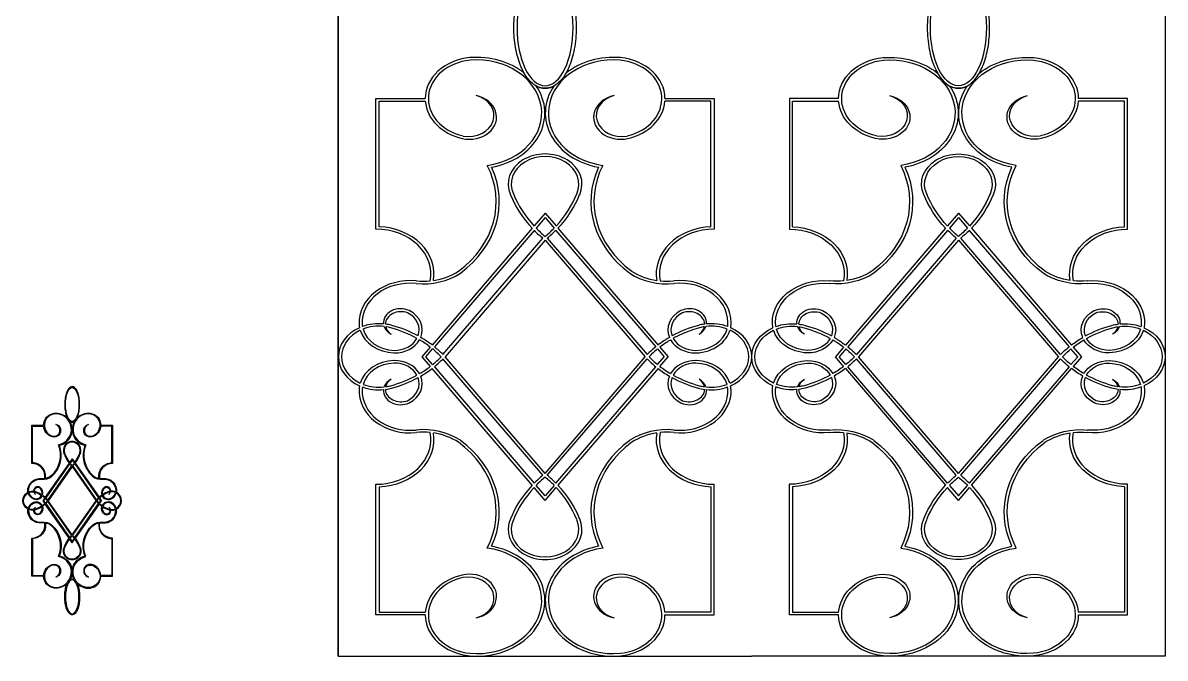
# Model space of a CAD drawing. Header units: millimetres. Extents: x 14385 to 129787, y 107826 to 186798.
# Drawn here: x 27746 to 29267, y 117844 to 118689 of the extents above; entities that cross this region are included whole.
import ezdxf

# ---------------------------------------------------------------- set-up
doc = ezdxf.new("R2010")
doc.units = ezdxf.units.MM
doc.header["$LTSCALE"] = 1000

msp = doc.modelspace()

# ---------------------------------------------------------------- linework, layer by layer
at = {"color": 136}
for p, q in [((28165.8, 117846.3), (28165.8, 120396.3)), ((28165.8, 120396.3), (28165.8, 117846.3)), ((29267.2, 120396.3), (29267.2, 117846.3)), ((27811.3, 118109.1), (27807.8, 118104.1)), ((27811.3, 118107.3), (27808.4, 118103.2)), ((27811.3, 118109.1), (27814.8, 118104.1)), ((27811.3, 118107.3), (27814.2, 118103.2)), ((27807.2, 118103.2), (27775.4, 118057.8)), ((27811.3, 118098.6), (27779.5, 118053.2)), ((27811.3, 118098.6), (27843.1, 118053.2)), ((27812, 118099.3), (27843.7, 118054)), ((27814.8, 118102.4), (27846.5, 118057.1)), ((27815.4, 118103.2), (27847.2, 118057.8)), ((27811.3, 118007.8), (27779.5, 118053.2)), ((27811.3, 118007.8), (27843.1, 118053.2)), ((27812, 118007.1), (27843.7, 118052.4)), ((27814.8, 118004), (27846.5, 118049.3)), ((27847.1, 118056.2), (27849.2, 118053.2)), ((27847.1, 118050.1), (27849.2, 118053.2)), ((27847.8, 118056.9), (27850.4, 118053.2)), ((27847.8, 118049.4), (27850.4, 118053.2)), ((27811.3, 117997.3), (27807.8, 118002.3)), ((27811.3, 117997.3), (27814.8, 118002.3)), ((28165.8, 117846.3), (28716.5, 117846.3)), ((29267.2, 117846.3), (28716.5, 117846.3))]:
    msp.add_line(p, q, dxfattribs=at)
at = {"color": 252}
for p, q in [((28215.9, 118414.6), (28215.9, 118588.3)), ((28215.9, 118588.3), (28281.4, 118588.3)), ((28220.1, 118417.9), (28220.1, 118584.9)), ((28220.1, 118584.9), (28281.4, 118584.9)), ((28600.9, 118588.3), (28666.4, 118588.3)), ((28662.2, 118584.9), (28600.9, 118584.9)), ((28662.2, 118417.9), (28662.2, 118584.9)), ((28666.4, 118588.3), (28666.4, 118414.6)), ((28832.1, 118588.3), (28766.6, 118588.3)), ((28766.6, 118588.3), (28766.6, 118414.6)), ((28770.8, 118417.9), (28770.8, 118584.9)), ((28770.8, 118584.9), (28832.1, 118584.9)), ((29217.1, 118588.3), (29151.6, 118588.3)), ((29212.9, 118584.9), (29151.6, 118584.9)), ((29212.9, 118417.9), (29212.9, 118584.9)), ((29217.1, 118414.6), (29217.1, 118588.3)), ((28441.2, 118435.9), (28426.5, 118418.8)), ((28441.2, 118429.9), (28429.2, 118415.9)), ((28441.2, 118435.9), (28455.9, 118418.8)), ((28441.2, 118429.9), (28453.2, 118415.9)), ((28991.8, 118435.9), (28977.1, 118418.8)), ((28991.8, 118429.9), (28979.8, 118415.9)), ((28991.8, 118435.9), (29006.5, 118418.8)), ((28991.8, 118429.9), (29003.8, 118415.9)), ((28424, 118415.8), (28290.7, 118260.4)), ((28426.7, 118413), (28293.7, 118258)), ((28455.7, 118413), (28588.6, 118258)), ((28458.4, 118415.8), (28591.7, 118260.4)), ((28974.6, 118415.8), (28841.3, 118260.4)), ((28977.3, 118413), (28844.4, 118258)), ((29006.3, 118413), (29139.3, 118258)), ((29009.1, 118415.8), (29142.3, 118260.4)), ((28305.2, 118247.6), (28438.2, 118402.6)), ((28441.2, 118400.1), (28307.9, 118244.8)), ((28441.2, 118400.1), (28574.4, 118244.8)), ((28444.2, 118402.6), (28577.1, 118247.6)), ((28988.8, 118402.6), (28855.9, 118247.6)), ((28991.8, 118400.1), (28858.6, 118244.8)), ((28991.8, 118400.1), (29125.1, 118244.8)), ((29127.8, 118247.6), (28994.9, 118402.6)), ((28288.2, 118257.6), (28277.2, 118244.8)), ((28594.1, 118257.6), (28605.1, 118244.8)), ((28838.9, 118257.6), (28827.9, 118244.8)), ((29144.8, 118257.6), (29155.8, 118244.8)), ((28277.2, 118244.8), (28288.2, 118231.9)), ((28282.4, 118244.8), (28291.3, 118255.2)), ((28291.3, 118234.4), (28282.4, 118244.8)), ((28438.2, 118087), (28305.2, 118241.9)), ((28441.2, 118089.4), (28307.9, 118244.8)), ((28441.2, 118089.4), (28574.4, 118244.8)), ((28444.2, 118087), (28577.1, 118241.9)), ((28591.1, 118255.2), (28600, 118244.8)), ((28591.1, 118234.4), (28600, 118244.8)), ((28594.1, 118231.9), (28605.1, 118244.8)), ((28838.9, 118231.9), (28827.9, 118244.8)), ((28841.9, 118255.2), (28833, 118244.8)), ((28841.9, 118234.4), (28833, 118244.8)), ((28988.8, 118087), (28855.9, 118241.9)), ((28991.8, 118089.4), (28858.6, 118244.8)), ((28991.8, 118089.4), (29125.1, 118244.8)), ((28994.9, 118087), (29127.8, 118241.9)), ((29150.7, 118244.8), (29141.7, 118255.2)), ((29141.7, 118234.4), (29150.7, 118244.8)), ((29155.8, 118244.8), (29144.8, 118231.9)), ((28424, 118073.7), (28290.7, 118229.1)), ((28293.7, 118231.5), (28426.7, 118076.5)), ((28455.7, 118076.5), (28588.6, 118231.5)), ((28591.7, 118229.1), (28458.4, 118073.7)), ((28841.3, 118229.1), (28974.6, 118073.7)), ((28977.3, 118076.5), (28844.4, 118231.5)), ((29139.3, 118231.5), (29006.3, 118076.5)), ((29009.1, 118073.7), (29142.3, 118229.1)), ((28215.9, 117901.3), (28215.9, 118075)), ((28666.4, 117901.3), (28666.4, 118075)), ((28766.6, 117901.3), (28766.6, 118075)), ((29217.1, 117901.3), (29217.1, 118075)), ((28220.1, 118071.6), (28220.1, 117904.7)), ((28441.2, 118053.6), (28426.5, 118070.8)), ((28441.2, 118059.6), (28429.2, 118073.6)), ((28453.2, 118073.6), (28441.2, 118059.6)), ((28441.2, 118053.6), (28455.9, 118070.8)), ((28662.2, 118071.6), (28662.2, 117904.7)), ((28770.8, 118071.6), (28770.8, 117904.7)), ((28991.8, 118053.6), (28977.1, 118070.8)), ((28979.8, 118073.6), (28991.8, 118059.6)), ((28991.8, 118059.6), (29003.8, 118073.6)), ((28991.8, 118053.6), (29006.5, 118070.8)), ((29212.9, 118071.6), (29212.9, 117904.7)), ((28281.4, 117901.3), (28215.9, 117901.3)), ((28220.1, 117904.7), (28281.6, 117904.7)), ((28662.2, 117904.7), (28600.9, 117904.7)), ((28600.9, 117901.3), (28666.4, 117901.3)), ((28832.1, 117901.3), (28766.6, 117901.3)), ((28770.8, 117904.7), (28832.1, 117904.7)), ((29212.9, 117904.7), (29151.4, 117904.7)), ((29151.6, 117901.3), (29217.1, 117901.3))]:
    msp.add_line(p, q, dxfattribs=at)
at = {"color": 136}
for points in [[(27804.6, 117942.8, -0.221498), (27787.4, 117936.8, -0.380115), (27773.2, 117952.8), (27757.5, 117952.8), (27757.5, 118003.5, 0.461579), (27774.8, 118023.7, 0.06095), (27770.4, 118023.7, -0.464922), (27752.2, 118040.6, -0.027183), (27752.3, 118041.9, -0.594151), (27752.3, 118064.5, -0.027183), (27752.2, 118065.8, -0.464922), (27770.4, 118082.7, 0.06095), (27774.8, 118082.7, 0.461579), (27757.5, 118102.8), (27757.5, 118153.6), (27773.2, 118153.6, -0.380115), (27787.4, 118169.6, -0.221498), (27804.6, 118163.6)], [(27783.7, 118086.5, 0.317511), (27792.9, 118127.7, 0.96991), (27787.5, 118168.6, 0.8225), (27785.2, 118139.1, 0.951815), (27789.4, 118154.8, -1.011501), (27785, 118138.1, -0.319911), (27773.2, 118152.6)], [(27849.4, 118152.6, -0.319911), (27837.6, 118138.1, -1.011501), (27833.2, 118154.8, 0.951815), (27837.4, 118139.1, 0.8225), (27835.1, 118168.6, 0.96991), (27829.7, 118127.7, 0.317511), (27838.9, 118086.5)], [(27818, 118163.6, -0.221491), (27835.2, 118169.6, -0.380115), (27849.4, 118153.6), (27865, 118153.6), (27865, 118102.8, 0.461579), (27847.8, 118082.7, 0.06095), (27852.2, 118082.7, -0.489004), (27870.3, 118064.5)], [(27753.2, 118065.8, -0.464922), (27770.3, 118081.7, 0.202008), (27784.4, 118085.7, 0.308581), (27794.3, 118126.9, 0.500736), (27808.5, 118158.5)], [(27783.8, 118086.5, -0.124467), (27775.8, 118082.9, 0.440013), (27758.5, 118103.8), (27758.5, 118152.6), (27773.2, 118152.6)], [(27814.1, 118158.5, 0.500737), (27828.3, 118126.9, 0.308581), (27838.2, 118085.7, 0.202008), (27852.3, 118081.7, -0.481997), (27869.3, 118065)], [(27838.8, 118086.5, 0.124467), (27846.8, 118082.9, -0.440013), (27864, 118103.8), (27864, 118152.6), (27849.4, 118152.6)], [(27815.4, 118103.2, 0.086714), (27822.3, 118116.2, 1.440749), (27800.3, 118116.2, 0.086581), (27807.2, 118103.2, 0.086581)], [(27814.8, 118104.1, 0.084979), (27821.3, 118116.6, 1.443891), (27801.2, 118116.6, 0.084847), (27807.8, 118104.1, 0.084847)], [(27808.4, 118103.2, 0.025706), (27811.3, 118100, 0.02574), (27814.2, 118103.2)], [(27812, 118099.3, 0.023963), (27814.8, 118102.4, 0.023963)], [(27763.3, 118051.7, 0.330286), (27752.5, 118042.9, -0.576785), (27752.5, 118063.5, 0.330286), (27763.3, 118054.7)], [(27753.2, 118065, -0.134427), (27760, 118066, -0.134427)], [(27753.4, 118063.9, -0.147208), (27760.1, 118064.9, -0.147208)], [(27760.5, 118065.9, -0.039818), (27762.5, 118065.4, -0.066672), (27770.9, 118061.3, -0.066672)], [(27760.6, 118064.9, -0.034714), (27762.2, 118064.4, -0.068393), (27770.6, 118060.3, -0.068393)], [(27763.3, 118054.7, 0.289186), (27771.4, 118059.7, -0.032289), (27774.8, 118056.9), (27772.2, 118053.2), (27774.8, 118049.4, -0.032289), (27771.4, 118046.6, 0.289186), (27763.3, 118051.7)], [(27771.8, 118060.7, -0.032986), (27775.4, 118057.8, -0.032986)], [(27849.2, 118059.5, 0.01913), (27847.2, 118057.8, 0.01913)], [(27850, 118060.1, 0.007115), (27849.2, 118059.5, 0.007115)], [(27850.7, 118059.3, 0.007326), (27849.9, 118058.7, 0.007326)], [(27850.8, 118060.7, 0.006732), (27850, 118060.1)], [(27851.2, 118059.7, 0.004871), (27850.7, 118059.3)], [(27860, 118065.4, 0.066672), (27851.7, 118061.3, 0.066672)], [(27854.7, 118062, 0.023169), (27852, 118060.3, 0.023169)], [(27860.4, 118064.4, 0.045153), (27854.7, 118062, 0.045153)], [(27862, 118065.9, 0.039818), (27860, 118065.4)], [(27862, 118064.9, 0.034714), (27860.4, 118064.4)], [(27869.2, 118063.9, 0.146095), (27862.4, 118064.9, 0.146095)], [(27869.3, 118065, 0.134216), (27862.6, 118066, 0.134216)], [(27870.1, 118042.9, 0.576785), (27870.1, 118063.5, 0.574854)], [(27870.3, 118041.9, 0.593601), (27870.3, 118064.5, 0.593601)], [(27854.5, 118035.2, -0.347038), (27850.8, 118045.7, -0.032986), (27847.2, 118048.6), (27815.4, 118003.2, -0.086714), (27822.3, 117990.1, -1.440749), (27800.3, 117990.1, -0.086581), (27807.2, 118003.2), (27775.4, 118048.6, -0.032986), (27771.8, 118045.7, -0.347038), (27768.1, 118035.2, -0.605416), (27760, 118040.4, -0.134216), (27753.2, 118041.4, 0.019879), (27753.2, 118040.6, 0.464922), (27770.3, 118024.7, -0.202008), (27784.4, 118020.7, -0.308581), (27794.3, 117979.5, -0.500736), (27808.5, 117947.8)], [(27810.6, 118007.1), (27778.8, 118052.4, -0.029206), (27776.1, 118049.3), (27807.8, 118004, -0.024013), (27810.6, 118007.1)], [(27844.4, 118054.8, 0.007193), (27843.7, 118054, 0.007109)], [(27843.7, 118052.4, 0.029206), (27846.5, 118049.3)], [(27846.5, 118057.1, 0.022009), (27844.4, 118054.8)], [(27844.5, 118053.4, 0.002061), (27844.4, 118053.2)], [(27844.4, 118053.2, 0.029852), (27847.1, 118050.1, 0.029852)], [(27845.2, 118054.2, 0.00733), (27844.5, 118053.4, 0.00733)], [(27847.1, 118056.2, 0.020455), (27845.2, 118054.2)], [(27849.9, 118058.7, 0.020084), (27847.8, 118056.9, 0.020084)], [(27847.8, 118049.4, 0.032289), (27851.2, 118046.6)], [(27851.7, 118045.1, 0.066672), (27860, 118041, 0.039818), (27862, 118040.5)], [(27852, 118046, 0.068393), (27860.4, 118041.9, 0.034714), (27862, 118041.5)], [(27814.1, 117947.8, -0.500737), (27828.3, 117979.5, -0.308581), (27838.2, 118020.7, -0.202008), (27852.3, 118024.7, 0.464922), (27869.4, 118040.6)], [(27818, 117942.8, 0.221491), (27835.2, 117936.8, 0.380115), (27849.4, 117952.8), (27865, 117952.8), (27865, 118003.5, -0.461579), (27847.8, 118023.7, -0.06095), (27852.2, 118023.7, 0.464922), (27870.4, 118040.6)], [(27854.5, 118035.2, 0.605416), (27862.6, 118040.4)], [(27862.4, 118041.4, 0.146095), (27869.2, 118042.4)], [(27862.6, 118040.4, 0.134216), (27869.3, 118041.4)], [(27783.8, 118019.9, 0.124467), (27775.8, 118023.5, -0.440013), (27758.5, 118002.6), (27758.5, 117953.8), (27773.2, 117953.8, -0.319911), (27785, 117968.2, -1.011501), (27789.4, 117951.6, 0.951815), (27785.2, 117967.3, 0.8225), (27787.5, 117937.8, 0.96991), (27792.9, 117978.7, 0.317511), (27783.7, 118019.9)], [(27849.4, 117953.8, 0.319911), (27837.6, 117968.2, 1.011501), (27833.2, 117951.6, -0.951815), (27837.4, 117967.3, -0.8225), (27835.1, 117937.8, -0.96991), (27829.7, 117978.7, -0.31728), (27838.8, 118019.9, -0.124037), (27846.8, 118023.5, 0.440013), (27864, 118002.6), (27864, 117953.8), (27849.4, 117953.8)], [(27814.8, 118002.3, -0.084979), (27821.3, 117989.8, -1.443891), (27801.2, 117989.8, -0.084847), (27807.8, 118002.3, -0.084847)], [(27812, 118007.1, -0.023963), (27814.8, 118004)]]:
    msp.add_lwpolyline(points, format="xyb", dxfattribs=at)
for points in [[(27810.6, 118099.3, -0.02393), (27807.8, 118102.4), (27776.1, 118057.1, -0.029206), (27778.8, 118054)], [(27760.6, 118041.5, -0.175988), (27762.3, 118044.5, 0.176829), (27760.1, 118041.4, -0.146095), (27753.4, 118042.4, -0.336513), (27763.3, 118050.7, -0.294914), (27770.6, 118046, -0.068393), (27762.2, 118041.9, -0.034714)], [(27770.9, 118045.1, -0.066672), (27762.5, 118041, -0.039818), (27760.5, 118040.5, 0.534926), (27767.6, 118036.1, 0.336368)], [(27775.5, 118050.1), (27773.4, 118053.2), (27775.5, 118056.2, -0.029852), (27778.2, 118053.2, -0.029852)], [(27808.4, 118003.1, -0.025706), (27811.3, 118006.4, -0.02574), (27814.2, 118003.1), (27811.3, 117999.1)]]:
    msp.add_lwpolyline(points, format="xyb", close=True, dxfattribs=at)
for centre, radius, start, end in [((27763.8, 118066.3), 10.7, 182.7544, 187.3097), ((27763.8, 118066.3), 10.7, 192.8507, 267.2456), ((27765.4, 118066.4), 5.44, 60.2688, 184.7761), ((27765.4, 118066.4), 5.44, 195.8405, 235.9521), ((27765.5, 118065.7), 4.99, 65.709, 178.283), ((27765.5, 118065.7), 4.99, 190.1506, 230.0752), ((27763.3, 118063.6), 7.94, 270, 335.7262), ((27763.3, 118063.6), 7.94, 343.1492, 57.5144), ((27763.3, 118063.6), 8.94, 341.1103, 57.5144), ((27859.3, 118063.6), 8.94, 122.4856, 198.8897), ((27859.3, 118063.6), 8.94, 205.4835, 270), ((27859.3, 118063.6), 7.94, 122.4856, 196.8508), ((27859.3, 118063.6), 7.94, 204.2738, 270), ((27857.2, 118066.4), 5.44, 355.2239, 119.7312), ((27857, 118065.7), 4.99, 1.717, 114.291), ((27858.7, 118066.3), 10.7, 272.7544, 347.1493), ((27857.2, 118066.4), 5.44, 304.0479, 344.1595), ((27857, 118065.7), 4.99, 309.9248, 349.8494), ((27858.7, 118066.3), 11.7, 312.18, 345.8651), ((27859.3, 118042.8), 8.94, 90, 154.5165), ((27859.3, 118042.8), 7.94, 163.1492, 237.5144), ((27859.3, 118042.8), 7.94, 90, 155.7262), ((27858.7, 118066.3), 11.7, 272.7544, 312.18), ((27858.7, 118040.1), 11.7, 14.1349, 87.2456), ((27858.7, 118040.1), 10.7, 12.8507, 87.2456), ((27857.2, 118039.9), 5.44, 15.8405, 55.9521), ((27857, 118040.6), 4.99, 10.1506, 50.0752), ((27857, 118040.6), 4.99, 245.709, 358.283), ((27858.7, 118040.1), 10.7, 2.7544, 7.3097), ((27858.7, 118040.1), 11.7, 2.7544, 8.9827)]:
    msp.add_arc(centre, radius, start, end, dxfattribs=at)
at = {"color": 252, "extrusion": (0, 0, -1)}
for centre, major_axis, ratio, start_param, end_param in [((28441.2, 118683), (0, 77.5), 0.481659, 3.141593, 9.424778), ((28899.4, 118588.3), (-67.3, 0), 0.816364, 0, 1.45299), ((28899.4, 118588.3), (-63.1, 0), 0.816364, -1.300758, 1.452486), ((28900.8, 118569.2), (-90.7, 0), 0.816364, 1.468251, 2.340137), ((28900.8, 118569.2), (-86.5, 0), 0.816364, 1.468622, 4.54912), ((29082.9, 118569.2), (-86.5, 0), 0.816364, -1.407527, 1.672971), ((29082.9, 118569.2), (-90.7, 0), 0.816364, 0.801429, 1.673342), ((29084.2, 118588.3), (63.1, 0), 0.816364, -1.452486, 1.300758), ((29084.2, 118588.3), (-67.3, 0), 0.816364, 1.688603, 3.141593), ((28891.1, 118563.7), (36.1, 0), 0.816364, -1.323627, 1.840835), ((28889.6, 118565.8), (-34.1, 0), 0.816364, 1.878061, 4.920924), ((28900.8, 118569.2), (-90.7, 0), 0.816364, 2.635079, 4.492028), ((29082.9, 118569.2), (-90.7, 0), 0.816364, -1.350436, 0.506509), ((29092.6, 118563.7), (36.1, 0), 0.816364, 1.300758, 4.46522), ((29094, 118565.8), (34.1, 0), 0.816364, 1.362261, 4.405125), ((28899.4, 118588.3), (67.3, 0), 0.816364, 1.840835, 3.079325), ((29084.2, 118588.3), (-67.3, 0), 0.816364, 3.203861, 4.44235), ((28991.8, 118474.5), (-49.2, 0), 0.816364, -0.357308, 3.498901), ((28991.8, 118474.5), (-45, 0), 0.816364, -0.359357, 3.500933), ((28773.3, 118451.3), (153.4, 0), 0.816364, -0.395372, 0.834402), ((28773.3, 118451.3), (-157.5, 0), 0.816364, 2.778752, 3.975995), ((29210.3, 118451.3), (157.5, 0), 0.816364, 2.307191, 3.504433), ((29210.3, 118451.3), (-153.4, 0), 0.816364, -0.834402, 0.395372), ((29116.7, 118505.6), (-179.6, 0), 0.816364, -0.658569, -0.31258), ((29116.7, 118505.6), (175.5, 0), 0.816364, 2.490455, 2.829556), ((28866.8, 118505.7), (175.7, 0), 0.816364, 0.312406, 0.650982), ((28866.8, 118505.7), (-179.9, 0), 0.816364, 3.454536, 3.799999), ((28766.7, 118355), (-72.9, 0), 0.816364, 1.569015, 3.298781), ((28766.7, 118355), (77.1, 0), 0.816364, -1.518122, 0.139948), ((29116.7, 118505.6), (-179.6, 0), 0.816364, -0.77874, -0.682904), ((29116.7, 118505.6), (175.5, 0), 0.816364, 2.362546, 2.465485), ((28866.8, 118505.7), (175.7, 0), 0.816364, 0.675916, 0.778718), ((28866.8, 118505.7), (-179.9, 0), 0.816364, 3.8243, 3.920002), ((29216.9, 118355), (77.1, 0), 0.816364, 3.001644, 4.659715), ((29216.9, 118355), (-72.9, 0), 0.816364, -0.157189, 1.572578), ((28829.7, 118406.5), (-79.2, 0), 0.816364, 4.036991, 4.834293), ((28829.7, 118406.5), (-75, 0), 0.816364, 4.036991, 4.53231), ((29154, 118406.5), (79.2, 0), 0.816364, 1.448892, 2.246195), ((29154, 118406.5), (75, 0), 0.816364, 1.750875, 2.246195), ((28812.2, 118290.4), (-68.2, 0), 0.816364, -0.126549, 1.692701), ((28812.2, 118290.4), (64, 0), 0.816364, 3.037727, 4.834293), ((28829.7, 118406.5), (-75, 0), 0.816364, 4.590795, 4.834293), ((29154, 118406.5), (75, 0), 0.816364, 1.448892, 1.69239), ((29171.4, 118290.4), (-68.2, 0), 0.816364, 1.448892, 3.189665), ((29171.4, 118290.4), (-64, 0), 0.816364, 1.448892, 3.189665), ((28799.5, 118290.1), (22.8, 0), 0.816364, 3.058235, 5.231297), ((28800.1, 118287.7), (20.9, 0), 0.816364, 3.17156, 5.136347), ((28790.8, 118280.4), (-33.3, 0), 0.816364, 2.137777, 3.435694), ((28790.8, 118280.4), (-37.5, 0), 0.816364, 2.137777, 3.471279), ((29192.8, 118280.4), (37.5, 0), 0.816364, 2.811906, 4.145408), ((29192.8, 118280.4), (33.3, 0), 0.816364, 2.847491, 4.145408), ((29184.2, 118290.1), (-22.8, 0), 0.816364, 1.051888, 3.22495), ((29183.6, 118287.7), (20.9, 0), 0.816364, 4.288431, 6.253218), ((28770.4, 118244.8), (-53.9, 0), 0.816364, 1.15394, 1.687615), ((28770.4, 118244.8), (53.9, 0), 0.816364, -1.407456, -1.248267), ((29213.2, 118244.8), (-53.9, 0), 0.816364, 1.248267, 1.407456), ((29213.2, 118244.8), (-53.9, 0), 0.816364, 1.453978, 1.988482), ((29190.7, 118289.7), (-44.7, 0), 0.816364, 3.189665, 3.269172), ((29190.7, 118289.7), (-48.9, 0), 0.816364, 3.189665, 3.29837), ((28770.4, 118244.8), (-53.9, 0), 0.816364, -1.072215, 1.07059), ((28770.4, 118244.8), (-49.8, 0), 0.816364, -1.04635, 1.04635), ((28793, 118289.7), (-48.9, 0), 0.816364, -0.834617, -0.246701), ((28770.4, 118244.8), (-49.8, 0), 0.816364, 1.133194, 1.71347), ((28793, 118289.7), (-44.7, 0), 0.816364, -1.522724, -0.224287), ((28799.5, 118290.1), (-22.8, 0), 0.816364, -0.976548, -0.276469), ((28770.4, 118244.8), (-49.8, 0), 0.816364, 1.754525, 1.893326), ((28800.1, 118287.7), (20.9, 0), 0.816364, 2.267616, 2.964431), ((28740.8, 118172.4), (143.2, 0), 0.816364, -1.248267, -1.067778), ((28740.8, 118172.4), (147.4, 0), 0.816364, -1.248267, -0.981975), ((28740.8, 118172.4), (-143.2, 0), 0.816364, 2.073815, 2.166474), ((29242.8, 118172.4), (147.4, 0), 0.816364, 4.123567, 4.38986), ((29242.8, 118172.4), (-143.2, 0), 0.816364, 0.975118, 1.248267), ((29190.7, 118289.7), (44.7, 0), 0.816364, 0.224287, 1.522724), ((29190.7, 118289.7), (48.9, 0), 0.816364, 0.246701, 1.522724), ((29184.2, 118290.1), (-22.8, 0), 0.816364, 3.418062, 4.118141), ((29183.6, 118287.7), (20.9, 0), 0.816364, 0.177162, 0.873977), ((29213.2, 118244.8), (-49.8, 0), 0.816364, 1.248267, 1.387068), ((29213.2, 118244.8), (-49.8, 0), 0.816364, 1.428122, 2.012754), ((29213.2, 118244.8), (49.8, 0), 0.816364, -1.04635, 1.04635), ((29213.2, 118244.8), (53.9, 0), 0.816364, -1.072215, 1.072215), ((28793, 118289.7), (-48.9, 0), 0.816364, -1.522724, -0.834617), ((28790.8, 118280.4), (33.3, 0), 0.816364, 0.423658, 1.570796), ((28790.8, 118280.4), (37.5, 0), 0.816364, 0.44477, 1.570796), ((28740.8, 118172.4), (-143.2, 0), 0.816364, 2.196202, 2.215685), ((28740.8, 118172.4), (147.4, 0), 0.816364, -0.952289, -0.925361), ((28740.8, 118172.4), (-143.2, 0), 0.816364, 2.215685, 2.244988), ((28740.8, 118172.4), (-147.4, 0), 0.816364, 2.216231, 2.244691), ((28740.8, 118172.4), (143.2, 0), 0.816364, -0.896604, -0.816281), ((28740.8, 118172.4), (-147.4, 0), 0.816364, 2.244691, 2.3212), ((28740.8, 118172.4), (-147.4, 0), 0.816364, 2.349976, 2.437996), ((29242.8, 118172.4), (147.4, 0), 0.816364, 3.816417, 3.933209), ((29242.8, 118172.4), (147.4, 0), 0.816364, 3.961985, 4.093881), ((29242.8, 118172.4), (143.2, 0), 0.816364, 3.957874, 4.086984), ((29192.8, 118280.4), (-37.5, 0), 0.816364, 4.712389, 5.838415), ((29192.8, 118280.4), (-33.3, 0), 0.816364, 4.712389, 5.859527), ((28740.8, 118172.4), (-143.2, 0), 0.816364, 2.354951, 2.436761), ((28740.8, 118317.1), (-143.2, 0), 0.816364, 3.80886, 3.928234), ((28740.8, 118317.1), (147.4, 0), 0.816364, 0.674824, 0.791617), ((28740.8, 118172.4), (-143.2, 0), 0.816364, 2.436761, 2.466081), ((28740.8, 118172.4), (143.2, 0), 0.816364, -0.675512, -0.667268), ((28740.8, 118172.4), (-147.4, 0), 0.816364, 2.437996, 2.466769), ((29242.8, 118317.1), (-147.4, 0), 0.816364, -0.791617, -0.674824), ((29242.8, 118172.4), (143.2, 0), 0.816364, 3.80886, 3.928234), ((29242.8, 118317.1), (143.2, 0), 0.816364, 2.354951, 2.474325), ((28793, 118199.9), (48.9, 0), 0.816364, 3.388294, 4.664316), ((28793, 118199.9), (44.7, 0), 0.816364, 3.365879, 4.664316), ((28790.8, 118209.2), (-37.5, 0), 0.816364, 1.570796, 2.696822), ((28790.8, 118209.2), (-33.3, 0), 0.816364, 1.570796, 2.717935), ((28740.8, 118317.1), (143.2, 0), 0.816364, 0.816281, 0.945391), ((28740.8, 118317.1), (147.4, 0), 0.816364, 0.820393, 0.952289), ((29242.8, 118317.1), (-147.4, 0), 0.816364, -0.952289, -0.820393), ((29242.8, 118317.1), (-143.2, 0), 0.816364, -0.945391, -0.816281), ((29192.8, 118209.2), (37.5, 0), 0.816364, 3.586363, 4.712389), ((29192.8, 118209.2), (33.3, 0), 0.816364, 3.565251, 4.712389), ((29190.7, 118199.9), (44.7, 0), 0.816364, -1.522724, -0.224287), ((29190.7, 118199.9), (-48.9, 0), 0.816364, 1.618869, 2.894892), ((28799.5, 118199.5), (22.8, 0), 0.816364, 3.418062, 4.118141), ((28800.1, 118201.8), (20.9, 0), 0.816364, 3.318754, 4.01557), ((28740.8, 118317.1), (143.2, 0), 0.816364, 0.975118, 1.248267), ((28740.8, 118317.1), (-147.4, 0), 0.816364, 4.123567, 4.38986), ((28790.8, 118209.2), (33.3, 0), 0.816364, -0.294101, 1.003816), ((28790.8, 118209.2), (-37.5, 0), 0.816364, 2.811906, 4.148041), ((29192.8, 118209.2), (37.5, 0), 0.816364, 2.135144, 3.471279), ((29192.8, 118209.2), (-33.3, 0), 0.816364, -1.003816, 0.294101), ((29242.8, 118317.1), (147.4, 0), 0.816364, 1.893326, 2.159618), ((29242.8, 118317.1), (-143.2, 0), 0.816364, -1.248267, -0.975118), ((29183.6, 118201.8), (-20.9, 0), 0.816364, 2.267616, 2.964431), ((29184.2, 118199.5), (-22.8, 0), 0.816364, 2.165045, 2.865123), ((28812.2, 118199.1), (68.2, 0), 0.816364, 1.448892, 3.189665), ((28793, 118199.9), (-48.9, 0), 0.816364, 0.048073, 0.156778), ((28812.2, 118199.1), (64, 0), 0.816364, 1.448892, 3.189665), ((28793, 118199.9), (-44.7, 0), 0.816364, 0.048073, 0.127579), ((28770.4, 118244.8), (-53.9, 0), 0.816364, 4.595571, 5.129245), ((28770.4, 118244.8), (49.8, 0), 0.816364, 1.428122, 2.008399), ((28799.5, 118199.5), (22.8, 0), 0.816364, 1.04738, 3.22495), ((28770.4, 118244.8), (-53.9, 0), 0.816364, 4.38986, 4.549049), ((28800.1, 118201.8), (-20.9, 0), 0.816364, 4.288431, 6.253218), ((28770.4, 118244.8), (-49.8, 0), 0.816364, 4.38986, 4.52866), ((29171.4, 118199.1), (-68.2, 0), 0.816364, 3.09352, 4.834293), ((29171.4, 118199.1), (64, 0), 0.816364, -0.048073, 1.692701), ((29184.2, 118199.5), (-22.8, 0), 0.816364, 3.058235, 5.235805), ((29183.6, 118201.8), (20.9, 0), 0.816364, 0.029968, 1.994755), ((29213.2, 118244.8), (53.9, 0), 0.816364, 1.734137, 1.893326), ((29213.2, 118244.8), (-49.8, 0), 0.816364, -1.387068, -1.248267), ((29213.2, 118244.8), (-49.8, 0), 0.816364, 4.274786, 4.855063), ((29213.2, 118244.8), (-53.9, 0), 0.816364, 4.295533, 4.829207), ((29190.7, 118199.9), (44.7, 0), 0.816364, -0.127579, -0.048073), ((29190.7, 118199.9), (-48.9, 0), 0.816364, 2.984815, 3.09352), ((28766.7, 118134.5), (72.9, 0), 0.816364, -0.157189, 1.572578), ((28766.7, 118134.5), (77.1, 0), 0.816364, -0.139948, 1.518122), ((28829.7, 118083.1), (79.2, 0), 0.816364, 4.590485, 5.387787), ((28829.7, 118083.1), (75, 0), 0.816364, 4.590485, 4.833983), ((28829.7, 118083.1), (75, 0), 0.816364, -1.390718, -0.897091), ((29154, 118083.1), (-79.2, 0), 0.816364, 0.895398, 1.692701), ((29154, 118083.1), (-75, 0), 0.816364, 0.895398, 1.390718), ((29216.9, 118134.5), (-77.1, 0), 0.816364, -1.518122, 0.139948), ((29216.9, 118134.5), (72.9, 0), 0.816364, 1.569015, 3.298781), ((29154, 118083.1), (75, 0), 0.816364, 4.590795, 4.834293), ((28773.3, 118038.2), (153.4, 0), 0.816364, -0.833563, 0.395372), ((28773.3, 118038.2), (-157.5, 0), 0.816364, 2.307191, 3.504433), ((29210.3, 118038.2), (-157.5, 0), 0.816364, -0.362841, 0.834402), ((29210.3, 118038.2), (-153.4, 0), 0.816364, -0.395372, 0.834402), ((29116.7, 117984), (-179.6, 0), 0.816364, 0.682904, 0.77874), ((29116.7, 117984), (-175.5, 0), 0.816364, 0.676107, 0.779047), ((28866.8, 117983.8), (175.7, 0), 0.816364, -0.778718, -0.675916), ((28866.8, 117983.8), (-179.9, 0), 0.816364, 2.36285, 2.458885), ((29116.7, 117984), (179.6, 0), 0.816364, 3.454173, 3.800162), ((29116.7, 117984), (175.5, 0), 0.816364, 3.45363, 3.792731), ((28866.8, 117983.8), (175.7, 0), 0.816364, -0.650982, -0.312406), ((28866.8, 117983.8), (179.9, 0), 0.816364, -0.658407, -0.312943), ((28991.8, 118015), (49.2, 0), 0.816364, -0.357308, 3.498901), ((28991.8, 118015), (-45, 0), 0.816364, 2.782253, 6.642542), ((28900.8, 117920.3), (86.5, 0), 0.816364, -1.407527, 1.672971), ((28900.8, 117920.3), (-90.7, 0), 0.816364, 1.791157, 3.648107), ((29082.9, 117920.3), (90.7, 0), 0.816364, 2.635084, 4.492028), ((29082.9, 117920.3), (-86.5, 0), 0.816364, 4.610214, 7.690712), ((28899.4, 117901.3), (-67.3, 0), 0.816364, 0.062268, 1.300758), ((28891.1, 117925.8), (36.1, 0), 0.816364, 4.44235, 7.606813), ((28889.6, 117923.7), (-34.1, 0), 0.816364, 1.362261, 4.405125), ((29092.6, 117925.8), (36.1, 0), 0.816364, 1.817965, 4.982428), ((29094, 117923.7), (34.1, 0), 0.816364, 1.878061, 4.920924), ((29084.2, 117901.3), (67.3, 0), 0.816364, -1.300758, -0.062268), ((28899.4, 117901.3), (-63.1, 0), 0.816364, -1.452486, 1.300758), ((29084.2, 117901.3), (63.1, 0), 0.816364, -1.300758, 1.452486), ((28899.4, 117901.3), (67.3, 0), 0.816364, 1.688603, 3.141593), ((29084.2, 117901.3), (67.3, 0), 0.816364, 0, 1.45299), ((28900.8, 117920.3), (90.7, 0), 0.816364, 0.506514, 1.673342), ((29082.9, 117920.3), (90.7, 0), 0.816364, 1.468251, 2.635084)]:
    msp.add_ellipse(centre, major_axis=major_axis, ratio=ratio, start_param=start_param, end_param=end_param, dxfattribs=at)
at = {"color": 252}
for centre, major_axis, ratio, start_param, end_param in [((28991.8, 118683), (0, 77.5), 0.481659, 3.141593, 9.424778), ((28348.8, 118588.3), (67.3, 0), 0.816364, 1.688603, 3.141593), ((28348.8, 118588.3), (-63.1, 0), 0.816364, -1.452486, 1.300758), ((28350.2, 118569.2), (90.7, 0), 0.816364, 0.801429, 1.673342), ((28350.2, 118569.2), (86.5, 0), 0.816364, -1.407527, 1.672971), ((28532.2, 118569.2), (86.5, 0), 0.816364, 1.468622, 4.54912), ((28532.2, 118569.2), (90.7, 0), 0.816364, 1.468251, 2.340137), ((28533.6, 118588.3), (63.1, 0), 0.816364, -1.300758, 1.452486), ((28533.6, 118588.3), (67.3, 0), 0.816364, 0, 1.45299), ((28340.5, 118563.7), (-36.1, 0), 0.816364, 1.300758, 4.46522), ((28339, 118565.8), (-34.1, 0), 0.816364, 1.362261, 4.405125), ((28350.2, 118569.2), (90.7, 0), 0.816364, -1.350436, 0.506509), ((28532.2, 118569.2), (90.7, 0), 0.816364, 2.635079, 4.492028), ((28541.9, 118563.7), (-36.1, 0), 0.816364, -1.323627, 1.840835), ((28543.4, 118565.8), (34.1, 0), 0.816364, 1.878061, 4.920924), ((28348.8, 118588.3), (67.3, 0), 0.816364, 3.203861, 4.44235), ((28533.6, 118588.3), (-67.3, 0), 0.816364, 1.840835, 3.079325), ((28441.2, 118474.5), (49.2, 0), 0.816364, -0.357308, 3.498901), ((28441.2, 118474.5), (45, 0), 0.816364, -0.359357, 3.500933), ((28222.7, 118451.3), (153.4, 0), 0.816364, -0.834402, 0.395372), ((28222.7, 118451.3), (-157.5, 0), 0.816364, 2.307191, 3.504433), ((28659.7, 118451.3), (157.5, 0), 0.816364, 2.778752, 3.975995), ((28659.7, 118451.3), (-153.4, 0), 0.816364, -0.395372, 0.834402), ((28566.3, 118505.7), (179.9, 0), 0.816364, 3.454536, 3.799999), ((28566.3, 118505.7), (-175.7, 0), 0.816364, 0.312406, 0.650982), ((28316.3, 118505.6), (-175.5, 0), 0.816364, 2.490455, 2.829556), ((28316.3, 118505.6), (179.6, 0), 0.816364, -0.658569, -0.31258), ((28216.1, 118355), (72.9, 0), 0.816364, -0.157189, 1.572578), ((28216.1, 118355), (-77.1, 0), 0.816364, 3.001644, 4.659715), ((28566.3, 118505.7), (179.9, 0), 0.816364, 3.8243, 3.920002), ((28566.3, 118505.7), (-175.7, 0), 0.816364, 0.675916, 0.778718), ((28316.3, 118505.6), (-175.5, 0), 0.816364, 2.362546, 2.465485), ((28316.3, 118505.6), (179.6, 0), 0.816364, -0.77874, -0.682904), ((28666.3, 118355), (-77.1, 0), 0.816364, -1.518122, 0.139948), ((28666.3, 118355), (72.9, 0), 0.816364, 1.569015, 3.298781), ((28279, 118406.5), (-79.2, 0), 0.816364, 1.448892, 2.246195), ((28279, 118406.5), (-75, 0), 0.816364, 1.750875, 2.246195), ((28603.4, 118406.5), (79.2, 0), 0.816364, 4.036991, 4.834293), ((28603.4, 118406.5), (75, 0), 0.816364, 4.036991, 4.53231), ((28261.6, 118290.4), (68.2, 0), 0.816364, 1.448892, 3.189665), ((28261.6, 118290.4), (64, 0), 0.816364, 1.448892, 3.189665), ((28279, 118406.5), (-75, 0), 0.816364, 1.448892, 1.69239), ((28603.4, 118406.5), (75, 0), 0.816364, 4.590795, 4.834293), ((28620.8, 118290.4), (68.2, 0), 0.816364, -0.126549, 1.692701), ((28620.8, 118290.4), (-64, 0), 0.816364, 3.037727, 4.834293), ((28248.8, 118290.1), (22.8, 0), 0.816364, 1.051888, 3.22495), ((28249.4, 118287.7), (-20.9, 0), 0.816364, 4.288431, 6.253218), ((28240.2, 118280.4), (-33.3, 0), 0.816364, 2.847491, 4.145408), ((28240.2, 118280.4), (-37.5, 0), 0.816364, 2.811906, 4.145408), ((28642.2, 118280.4), (37.5, 0), 0.816364, 2.137777, 3.471279), ((28642.2, 118280.4), (33.3, 0), 0.816364, 2.137777, 3.435694), ((28633.5, 118290.1), (-22.8, 0), 0.816364, 3.058235, 5.231297), ((28632.9, 118287.7), (-20.9, 0), 0.816364, 3.17156, 5.136347), ((28242.3, 118289.7), (48.9, 0), 0.816364, 3.189665, 3.29837), ((28242.3, 118289.7), (44.7, 0), 0.816364, 3.189665, 3.269172), ((28219.8, 118244.8), (53.9, 0), 0.816364, 1.453978, 1.988482), ((28219.8, 118244.8), (53.9, 0), 0.816364, 1.248267, 1.407456), ((28662.6, 118244.8), (-53.9, 0), 0.816364, -1.407456, -1.248267), ((28662.6, 118244.8), (53.9, 0), 0.816364, 1.15394, 1.687615), ((28219.8, 118244.8), (-53.9, 0), 0.816364, -1.072215, 1.072215), ((28219.8, 118244.8), (-49.8, 0), 0.816364, -1.04635, 1.04635), ((28242.3, 118289.7), (-48.9, 0), 0.816364, 0.246701, 1.522724), ((28219.8, 118244.8), (49.8, 0), 0.816364, 1.428122, 2.012754), ((28242.3, 118289.7), (-44.7, 0), 0.816364, 0.224287, 1.522724), ((28248.8, 118290.1), (22.8, 0), 0.816364, 3.418062, 4.118141), ((28249.4, 118287.7), (-20.9, 0), 0.816364, 0.177162, 0.873977), ((28219.8, 118244.8), (49.8, 0), 0.816364, 1.248267, 1.387068), ((28190.2, 118172.4), (143.2, 0), 0.816364, 0.975118, 1.248267), ((28190.2, 118172.4), (-147.4, 0), 0.816364, 4.123567, 4.38986), ((28692.2, 118172.4), (-147.4, 0), 0.816364, -1.248267, -0.981975), ((28692.2, 118172.4), (143.2, 0), 0.816364, 2.073815, 2.166474), ((28692.2, 118172.4), (-143.2, 0), 0.816364, -1.248267, -1.067778), ((28640, 118289.7), (44.7, 0), 0.816364, -1.522724, -0.224287), ((28633.5, 118290.1), (22.8, 0), 0.816364, -0.976548, -0.276469), ((28632.9, 118287.7), (-20.9, 0), 0.816364, 2.267616, 2.964431), ((28662.6, 118244.8), (49.8, 0), 0.816364, 1.754525, 1.893326), ((28662.6, 118244.8), (49.8, 0), 0.816364, 1.133194, 1.71347), ((28640, 118289.7), (48.9, 0), 0.816364, -0.834617, -0.246701), ((28662.6, 118244.8), (49.8, 0), 0.816364, -1.04635, 1.04635), ((28662.6, 118244.8), (53.9, 0), 0.816364, -1.072215, 1.07059), ((28240.2, 118280.4), (33.3, 0), 0.816364, 4.712389, 5.859527), ((28240.2, 118280.4), (37.5, 0), 0.816364, 4.712389, 5.838415), ((28190.2, 118172.4), (-143.2, 0), 0.816364, 3.957874, 4.086984), ((28190.2, 118172.4), (-147.4, 0), 0.816364, 3.961985, 4.093881), ((28190.2, 118172.4), (-147.4, 0), 0.816364, 3.816417, 3.933209), ((28692.2, 118172.4), (147.4, 0), 0.816364, 2.349976, 2.437996), ((28692.2, 118172.4), (147.4, 0), 0.816364, 2.244691, 2.3212), ((28692.2, 118172.4), (-143.2, 0), 0.816364, -0.896604, -0.816281), ((28692.2, 118172.4), (147.4, 0), 0.816364, 2.216231, 2.244691), ((28692.2, 118172.4), (143.2, 0), 0.816364, 2.215685, 2.244988), ((28692.2, 118172.4), (-147.4, 0), 0.816364, -0.952289, -0.925361), ((28692.2, 118172.4), (143.2, 0), 0.816364, 2.196202, 2.215685), ((28642.2, 118280.4), (-37.5, 0), 0.816364, 0.44477, 1.570796), ((28642.2, 118280.4), (-33.3, 0), 0.816364, 0.423658, 1.570796), ((28640, 118289.7), (48.9, 0), 0.816364, -1.522724, -0.834617), ((28190.2, 118172.4), (-143.2, 0), 0.816364, 3.80886, 3.928234), ((28190.2, 118317.1), (-143.2, 0), 0.816364, 2.354951, 2.474325), ((28190.2, 118317.1), (147.4, 0), 0.816364, -0.791617, -0.674824), ((28692.2, 118172.4), (147.4, 0), 0.816364, 2.437996, 2.466769), ((28692.2, 118317.1), (-147.4, 0), 0.816364, 0.674824, 0.791617), ((28692.2, 118172.4), (-143.2, 0), 0.816364, -0.675512, -0.667268), ((28692.2, 118317.1), (143.2, 0), 0.816364, 3.80886, 3.928234), ((28692.2, 118172.4), (143.2, 0), 0.816364, 2.436761, 2.466081), ((28692.2, 118172.4), (143.2, 0), 0.816364, 2.354951, 2.436761), ((28242.3, 118199.9), (48.9, 0), 0.816364, 1.618869, 2.894892), ((28242.3, 118199.9), (-44.7, 0), 0.816364, -1.522724, -0.224287), ((28240.2, 118209.2), (-37.5, 0), 0.816364, 3.586363, 4.712389), ((28240.2, 118209.2), (-33.3, 0), 0.816364, 3.565251, 4.712389), ((28190.2, 118317.1), (143.2, 0), 0.816364, -0.945391, -0.816281), ((28190.2, 118317.1), (147.4, 0), 0.816364, -0.952289, -0.820393), ((28692.2, 118317.1), (-147.4, 0), 0.816364, 0.820393, 0.952289), ((28692.2, 118317.1), (-143.2, 0), 0.816364, 0.816281, 0.945391), ((28642.2, 118209.2), (37.5, 0), 0.816364, 1.570796, 2.696822), ((28642.2, 118209.2), (33.3, 0), 0.816364, 1.570796, 2.717935), ((28640, 118199.9), (-44.7, 0), 0.816364, 3.365879, 4.664316), ((28640, 118199.9), (-48.9, 0), 0.816364, 3.388294, 4.664316), ((28248.8, 118199.5), (22.8, 0), 0.816364, 2.165045, 2.865123), ((28249.4, 118201.8), (20.9, 0), 0.816364, 2.267616, 2.964431), ((28190.2, 118317.1), (143.2, 0), 0.816364, -1.248267, -0.975118), ((28190.2, 118317.1), (-147.4, 0), 0.816364, 1.893326, 2.159618), ((28240.2, 118209.2), (33.3, 0), 0.816364, -1.003816, 0.294101), ((28240.2, 118209.2), (-37.5, 0), 0.816364, 2.135144, 3.471279), ((28642.2, 118209.2), (37.5, 0), 0.816364, 2.811906, 4.148041), ((28642.2, 118209.2), (-33.3, 0), 0.816364, -0.294101, 1.003816), ((28692.2, 118317.1), (147.4, 0), 0.816364, 4.123567, 4.38986), ((28692.2, 118317.1), (-143.2, 0), 0.816364, 0.975118, 1.248267), ((28633.5, 118199.5), (-22.8, 0), 0.816364, 3.418062, 4.118141), ((28632.9, 118201.8), (-20.9, 0), 0.816364, 3.318754, 4.01557), ((28261.6, 118199.1), (68.2, 0), 0.816364, 3.09352, 4.834293), ((28242.3, 118199.9), (48.9, 0), 0.816364, 2.984815, 3.09352), ((28261.6, 118199.1), (-64, 0), 0.816364, -0.048073, 1.692701), ((28242.3, 118199.9), (-44.7, 0), 0.816364, -0.127579, -0.048073), ((28219.8, 118244.8), (53.9, 0), 0.816364, 4.295533, 4.829207), ((28219.8, 118244.8), (49.8, 0), 0.816364, 4.274786, 4.855063), ((28248.8, 118199.5), (22.8, 0), 0.816364, 3.058235, 5.235805), ((28219.8, 118244.8), (-53.9, 0), 0.816364, 1.734137, 1.893326), ((28249.4, 118201.8), (-20.9, 0), 0.816364, 0.029968, 1.994755), ((28219.8, 118244.8), (49.8, 0), 0.816364, -1.387068, -1.248267), ((28620.8, 118199.1), (-68.2, 0), 0.816364, 1.448892, 3.189665), ((28620.8, 118199.1), (-64, 0), 0.816364, 1.448892, 3.189665), ((28633.5, 118199.5), (-22.8, 0), 0.816364, 1.04738, 3.22495), ((28632.9, 118201.8), (20.9, 0), 0.816364, 4.288431, 6.253218), ((28662.6, 118244.8), (53.9, 0), 0.816364, 4.38986, 4.549049), ((28662.6, 118244.8), (49.8, 0), 0.816364, 4.38986, 4.52866), ((28662.6, 118244.8), (-49.8, 0), 0.816364, 1.428122, 2.008399), ((28662.6, 118244.8), (53.9, 0), 0.816364, 4.595571, 5.129245), ((28640, 118199.9), (44.7, 0), 0.816364, 0.048073, 0.127579), ((28640, 118199.9), (48.9, 0), 0.816364, 0.048073, 0.156778), ((28216.1, 118134.5), (-72.9, 0), 0.816364, 1.569015, 3.298781), ((28216.1, 118134.5), (77.1, 0), 0.816364, -1.518122, 0.139948), ((28279, 118083.1), (79.2, 0), 0.816364, 0.895398, 1.692701), ((28279, 118083.1), (-75, 0), 0.816364, 4.590795, 4.834293), ((28279, 118083.1), (75, 0), 0.816364, 0.895398, 1.390718), ((28603.4, 118083.1), (-79.2, 0), 0.816364, 4.590485, 5.387787), ((28603.4, 118083.1), (-75, 0), 0.816364, -1.390718, -0.897091), ((28666.3, 118134.5), (-77.1, 0), 0.816364, -0.139948, 1.518122), ((28666.3, 118134.5), (-72.9, 0), 0.816364, -0.157189, 1.572578), ((28603.4, 118083.1), (-75, 0), 0.816364, 4.590485, 4.833983), ((28222.7, 118038.2), (153.4, 0), 0.816364, -0.395372, 0.834402), ((28222.7, 118038.2), (157.5, 0), 0.816364, -0.362841, 0.834402), ((28659.7, 118038.2), (157.5, 0), 0.816364, 2.307191, 3.504433), ((28659.7, 118038.2), (-153.4, 0), 0.816364, -0.833563, 0.395372), ((28566.3, 117983.8), (179.9, 0), 0.816364, 2.36285, 2.458885), ((28566.3, 117983.8), (-175.7, 0), 0.816364, -0.778718, -0.675916), ((28316.3, 117984), (175.5, 0), 0.816364, 0.676107, 0.779047), ((28316.3, 117984), (179.6, 0), 0.816364, 0.682904, 0.77874), ((28566.3, 117983.8), (-179.9, 0), 0.816364, -0.658407, -0.312943), ((28566.3, 117983.8), (-175.7, 0), 0.816364, -0.650982, -0.312406), ((28316.3, 117984), (-175.5, 0), 0.816364, 3.45363, 3.792731), ((28316.3, 117984), (-179.6, 0), 0.816364, 3.454173, 3.800162), ((28441.2, 118015), (-49.2, 0), 0.816364, -0.357308, 3.498901), ((28441.2, 118015), (45, 0), 0.816364, 2.782253, 6.642542), ((28350.2, 117920.3), (86.5, 0), 0.816364, 4.610214, 7.690712), ((28350.2, 117920.3), (-90.7, 0), 0.816364, 2.635084, 4.492028), ((28532.2, 117920.3), (90.7, 0), 0.816364, 1.791157, 3.648107), ((28532.2, 117920.3), (-86.5, 0), 0.816364, -1.407527, 1.672971), ((28348.8, 117901.3), (-67.3, 0), 0.816364, -1.300758, -0.062268), ((28340.5, 117925.8), (-36.1, 0), 0.816364, 1.817965, 4.982428), ((28339, 117923.7), (-34.1, 0), 0.816364, 1.878061, 4.920924), ((28541.9, 117925.8), (-36.1, 0), 0.816364, 4.44235, 7.606813), ((28543.4, 117923.7), (34.1, 0), 0.816364, 1.362261, 4.405125), ((28533.6, 117901.3), (67.3, 0), 0.816364, 0.062268, 1.300758), ((28348.8, 117901.3), (-63.1, 0), 0.816364, -1.300758, 1.452486), ((28533.6, 117901.3), (63.1, 0), 0.816364, -1.452486, 1.300758), ((28348.8, 117901.3), (-67.3, 0), 0.816364, 0, 1.45299), ((28533.6, 117901.3), (-67.3, 0), 0.816364, 1.688603, 3.141593), ((28350.2, 117920.3), (-90.7, 0), 0.816364, 1.468251, 2.635084), ((28532.2, 117920.3), (-90.7, 0), 0.816364, 0.506514, 1.673342)]:
    msp.add_ellipse(centre, major_axis=major_axis, ratio=ratio, start_param=start_param, end_param=end_param, dxfattribs=at)
at = {"color": 136}
msp.add_ellipse((27811.3, 118181.3), major_axis=(0, 22.7), ratio=0.393209, dxfattribs=at)
at = {"color": 136, "extrusion": (0, 0, -1)}
msp.add_ellipse((27811.3, 117925.1), major_axis=(0, -22.7), ratio=0.393209, dxfattribs=at)
at = {"color": 252}
for points, knots in [([(28469.1, 118743.6), (28470.9, 118740.4), (28472.6, 118736.9), (28477.1, 118725.5), (28479.4, 118716.8), (28482.3, 118698.4), (28482.9, 118688.7), (28482.4, 118669.4), (28481.3, 118659.8), (28477.5, 118642.1), (28474.8, 118633.9), (28468.7, 118621.1), (28465.4, 118616.1), (28459.1, 118609.3), (28456.3, 118607.1), (28451, 118604.1), (28448.5, 118603.1), (28444.3, 118602.2), (28442.7, 118602.1), (28441.2, 118602.1), (28438.8, 118602.1), (28436.4, 118602.4), (28431.9, 118603.9), (28429.7, 118604.9), (28425.6, 118607.5), (28423.7, 118609.1), (28417.8, 118615), (28414.2, 118620.2), (28408.1, 118632.7), (28405.6, 118639.9), (28401.8, 118655.5), (28400.5, 118663.9), (28399.4, 118681.1), (28399.6, 118689.9), (28401.2, 118707), (28402.7, 118715.2), (28406.9, 118730.4), (28409.7, 118737.2), (28413, 118743.3), (28413.1, 118743.5), (28413.2, 118743.6)], [3.844021, 3.844021, 3.844021, 3.844021, 4.028099, 4.028099, 4.395455, 4.395455, 4.762811, 4.762811, 5.130167, 5.130167, 5.497524, 5.497524, 5.805481, 5.805481, 6.018719, 6.018719, 6.184883, 6.184883, 6.283185, 6.283185, 6.283185, 6.431827, 6.431827, 6.580469, 6.580469, 6.729111, 6.729111, 7.059587, 7.059587, 7.390063, 7.390063, 7.720539, 7.720539, 8.051016, 8.051016, 8.381492, 8.381492, 8.711968, 8.711968, 8.722329, 8.722329, 8.722329, 8.722329]), ([(28963.9, 118743.6), (28962.1, 118740.4), (28960.4, 118736.9), (28955.9, 118725.5), (28953.6, 118716.8), (28950.7, 118698.4), (28950.1, 118688.7), (28950.6, 118669.4), (28951.7, 118659.8), (28955.5, 118642.1), (28958.2, 118633.9), (28964.3, 118621.1), (28967.6, 118616.1), (28973.9, 118609.3), (28976.7, 118607.1), (28982, 118604.1), (28984.5, 118603.1), (28988.7, 118602.2), (28990.3, 118602.1), (28991.8, 118602.1), (28994.2, 118602.1), (28996.6, 118602.4), (29001.1, 118603.9), (29003.3, 118604.9), (29007.4, 118607.5), (29009.3, 118609.1), (29015.3, 118615), (29018.8, 118620.2), (29024.9, 118632.7), (29027.5, 118639.9), (29031.2, 118655.5), (29032.5, 118663.9), (29033.6, 118681.1), (29033.4, 118689.9), (29031.8, 118707), (29030.3, 118715.2), (29026.1, 118730.4), (29023.3, 118737.2), (29020, 118743.3), (29019.9, 118743.5), (29019.8, 118743.6)], [3.844021, 3.844021, 3.844021, 3.844021, 4.028099, 4.028099, 4.395455, 4.395455, 4.762811, 4.762811, 5.130167, 5.130167, 5.497524, 5.497524, 5.805481, 5.805481, 6.018719, 6.018719, 6.184883, 6.184883, 6.283185, 6.283185, 6.283185, 6.431827, 6.431827, 6.580469, 6.580469, 6.729111, 6.729111, 7.059587, 7.059587, 7.390063, 7.390063, 7.720539, 7.720539, 8.051016, 8.051016, 8.381492, 8.381492, 8.711968, 8.711968, 8.722329, 8.722329, 8.722329, 8.722329]), ([(28429.5, 118605.1), (28430.2, 118604.7), (28431, 118604.4), (28434.4, 118602.9), (28437.2, 118602.2), (28443, 118602), (28445.9, 118602.4), (28450.1, 118603.8), (28451.5, 118604.4), (28452.9, 118605.1)], [9.1702793, 9.1702793, 9.1702793, 9.1702793, 9.2227413, 9.2227413, 9.403038, 9.403038, 9.5833348, 9.5833348, 9.6793017, 9.6793017, 9.6793017, 9.6793017]), ([(29003.5, 118605.1), (29002.8, 118604.7), (29002, 118604.4), (28998.6, 118602.9), (28995.8, 118602.2), (28990, 118602), (28987.1, 118602.4), (28982.9, 118603.8), (28981.5, 118604.4), (28980.1, 118605.1)], [9.1702793, 9.1702793, 9.1702793, 9.1702793, 9.2227413, 9.2227413, 9.403038, 9.403038, 9.5833348, 9.5833348, 9.6793017, 9.6793017, 9.6793017, 9.6793017])]:
    msp.add_open_spline(points, degree=3, knots=knots, dxfattribs=at)
at = {"color": 136}
for points, knots in [([(27818, 118163.6), (27818.4, 118164.5), (27818.8, 118165.6), (27819.9, 118168.9), (27820.4, 118171.4), (27821.1, 118176.8), (27821.2, 118179.7), (27821.1, 118185.3), (27820.9, 118188.1), (27820, 118193.3), (27819.3, 118195.7), (27817.9, 118199.4), (27817.1, 118200.9), (27815.6, 118202.8), (27814.9, 118203.5), (27813.6, 118204.4), (27813, 118204.7), (27812, 118204.9), (27811.7, 118205), (27811.3, 118205), (27810.7, 118205), (27810.2, 118204.9), (27809.1, 118204.5), (27808.6, 118204.2), (27807.6, 118203.4), (27807.1, 118202.9), (27805.7, 118201.2), (27804.8, 118199.7), (27803.4, 118196), (27802.8, 118193.9), (27801.9, 118189.4), (27801.6, 118186.9), (27801.3, 118181.9), (27801.4, 118179.3), (27801.7, 118174.3), (27802.1, 118171.9), (27803.1, 118167.5), (27803.8, 118165.5), (27804.6, 118163.7), (27804.6, 118163.6), (27804.6, 118163.6)], [3.844021, 3.844021, 3.844021, 3.844021, 4.028099, 4.028099, 4.395455, 4.395455, 4.762811, 4.762811, 5.130167, 5.130167, 5.497524, 5.497524, 5.805481, 5.805481, 6.018719, 6.018719, 6.184883, 6.184883, 6.283185, 6.283185, 6.283185, 6.431827, 6.431827, 6.580469, 6.580469, 6.729111, 6.729111, 7.059587, 7.059587, 7.390063, 7.390063, 7.720539, 7.720539, 8.051016, 8.051016, 8.381492, 8.381492, 8.711968, 8.711968, 8.722329, 8.722329, 8.722329, 8.722329]), ([(27808.5, 118158.5), (27808.7, 118158.4), (27808.9, 118158.3), (27809.7, 118157.9), (27810.4, 118157.7), (27811.7, 118157.6), (27812.4, 118157.7), (27813.4, 118158.1), (27813.8, 118158.3), (27814.1, 118158.5)], [9.1702793, 9.1702793, 9.1702793, 9.1702793, 9.2227413, 9.2227413, 9.403038, 9.403038, 9.5833348, 9.5833348, 9.6793017, 9.6793017, 9.6793017, 9.6793017]), ([(27818, 117942.8), (27818.4, 117941.8), (27818.8, 117940.8), (27819.9, 117937.5), (27820.4, 117934.9), (27821.1, 117929.6), (27821.2, 117926.7), (27821.1, 117921.1), (27820.9, 117918.3), (27820, 117913.1), (27819.3, 117910.7), (27817.9, 117907), (27817.1, 117905.5), (27815.6, 117903.5), (27814.9, 117902.9), (27813.6, 117902), (27813, 117901.7), (27812, 117901.4), (27811.7, 117901.4), (27811.3, 117901.4), (27810.7, 117901.4), (27810.2, 117901.5), (27809.1, 117901.9), (27808.6, 117902.2), (27807.6, 117903), (27807.1, 117903.5), (27805.7, 117905.2), (27804.8, 117906.7), (27803.4, 117910.3), (27802.8, 117912.4), (27801.9, 117917), (27801.6, 117919.5), (27801.3, 117924.5), (27801.4, 117927.1), (27801.7, 117932.1), (27802.1, 117934.5), (27803.1, 117938.9), (27803.8, 117940.9), (27804.6, 117942.7), (27804.6, 117942.7), (27804.6, 117942.8)], [3.844021, 3.844021, 3.844021, 3.844021, 4.028099, 4.028099, 4.395455, 4.395455, 4.762811, 4.762811, 5.130167, 5.130167, 5.497524, 5.497524, 5.805481, 5.805481, 6.018719, 6.018719, 6.184883, 6.184883, 6.283185, 6.283185, 6.283185, 6.431827, 6.431827, 6.580469, 6.580469, 6.729111, 6.729111, 7.059587, 7.059587, 7.390063, 7.390063, 7.720539, 7.720539, 8.051016, 8.051016, 8.381492, 8.381492, 8.711968, 8.711968, 8.722329, 8.722329, 8.722329, 8.722329]), ([(27808.5, 117947.8), (27808.7, 117948), (27808.9, 117948.1), (27809.7, 117948.5), (27810.4, 117948.7), (27811.7, 117948.8), (27812.4, 117948.6), (27813.4, 117948.2), (27813.8, 117948.1), (27814.1, 117947.8)], [9.1702793, 9.1702793, 9.1702793, 9.1702793, 9.2227413, 9.2227413, 9.403038, 9.403038, 9.5833348, 9.5833348, 9.6793017, 9.6793017, 9.6793017, 9.6793017])]:
    msp.add_open_spline(points, degree=3, knots=knots, dxfattribs=at)

doc.saveas('drawing.dxf')
